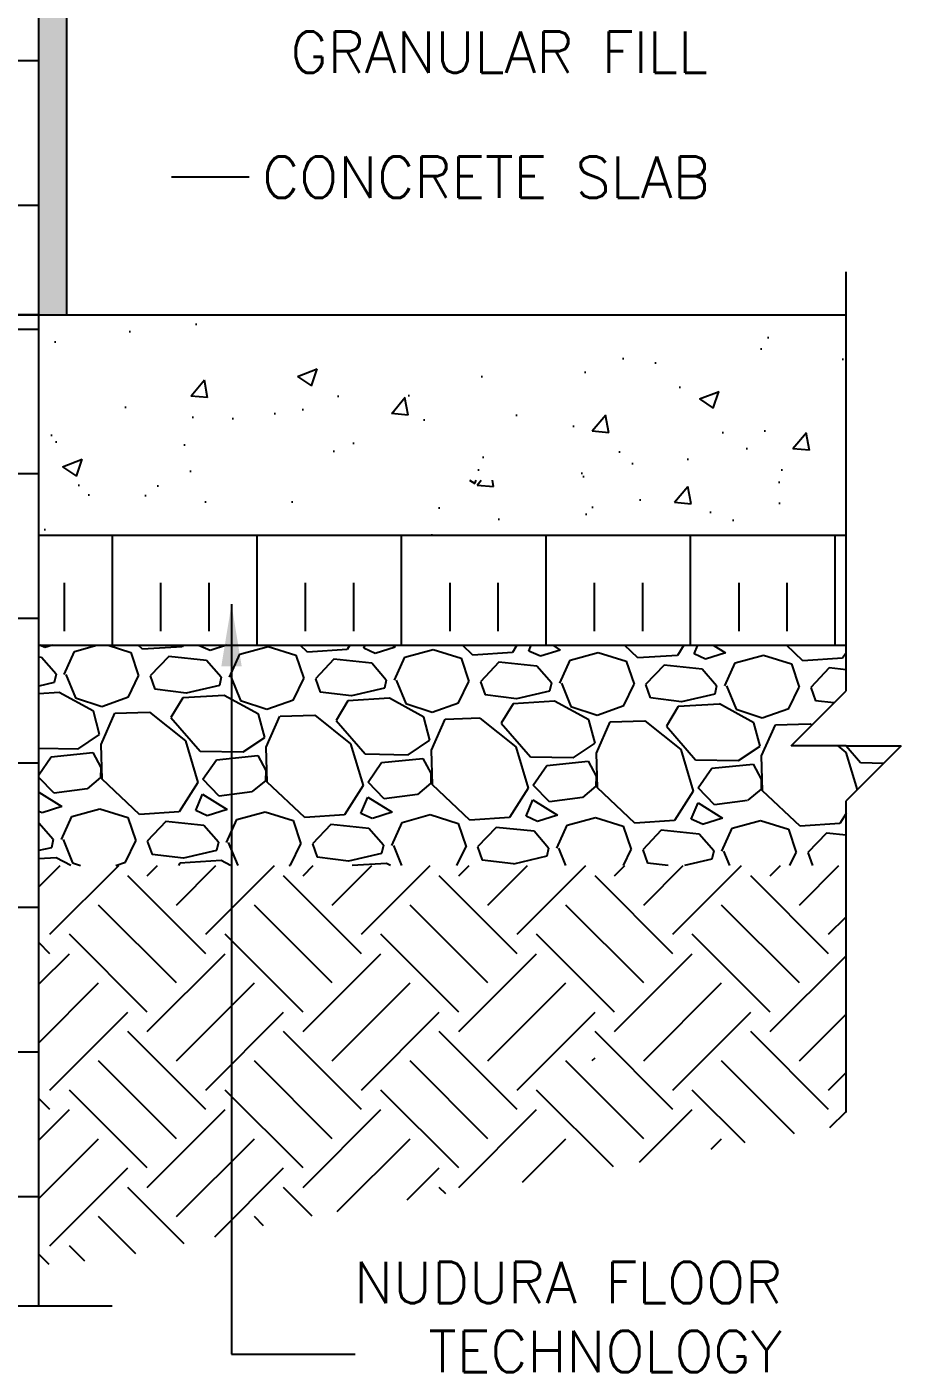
# Model space of a CAD drawing. Header units: inches. Extents: x 246.6 to 295.2, y 123.2 to 216.6.
# Drawn here: x 279.34 to 295.22, y 160.36 to 184.79 of the extents above; entities that cross this region are included whole.
import ezdxf
from ezdxf.enums import TextEntityAlignment as Align

# ---------------------------------------------------------------- set-up
doc = ezdxf.new("R2010")
doc.units = ezdxf.units.IN
doc.header["$LTSCALE"] = 0.5
doc.header["$MEASUREMENT"] = 0
doc.linetypes.add('DASHEDX2', pattern=[1.5, 1, -0.5])
for name, color, linetype in [('HATCH', 12, 'Continuous'), ('line25', 2, 'Continuous'), ('LINE50', 5, 'Continuous'), ('LINE9', 9, 'Continuous'), ('TEXT', 4, 'Continuous')]:
    doc.layers.add(name, color=color, linetype=linetype)
doc.styles.add('DIM', font='romans.shx', dxfattribs={"width": 0.7})
doc.styles.add('ROMANS', font='romans.shx', dxfattribs={"height": 1.125})
doc.dimstyles.new('ext_12', dxfattribs={"dimscale": 12, "dimtxt": 0.09375, "dimasz": 0.09375, "dimexe": 0.09375, "dimexo": 0.0625, "dimgap": 0.0625, "dimtad": 1, "dimdec": 1, "dimzin": 3, "dimdsep": 46, "dimlunit": 4, "dimtxsty": 'DIM', "dimcen": 0.09, "dimdle": 0.09375, "dimclrt": 4, "dimadec": 0, "dimazin": 0, "dimtfac": 1, "dimtdec": 1, "dimtmove": 2, "dimatfit": 3, "dimfxl": 0, "dimfrac": 2, "dimtolj": 1, "dimtzin": 0, "dimarcsym": 0})
pattern_1 = [(50, (304.5205, 141.6733), (3.5863, -0.31376), [0.375, -4.125]), (355, (304.5205, 141.6733), (-0.69376, 3.76096), [0.3, -3.3]), (100.451, (304.8194, 141.647), (2.89255, 3.4472), [0.3187, -3.5057]), (46.184, (304.5205, 142.6733), (5.3362, -0.8276), [0.5625, -6.1875]), (96.636, (304.965, 142.6043), (4.6733, 4.8706), [0.47805, -5.25856]), (351.184, (304.5205, 142.6733), (4.6733, 4.8706), [0.45, -4.95]), (21, (305.0205, 142.4233), (2.98454, -2.0131), [0.375, -4.125]), (326, (305.0205, 142.4233), (1.21658, 3.62575), [0.3, -3.3]), (71.451, (305.2692, 142.2555), (4.2011, 1.61265), [0.3187, -3.5057]), (37.5, (304.5205, 141.6733), (0.0608, 1.66447), [0, -3.26, 0, -3.35, 0, -3.3125]), (7.5, (304.5205, 141.6733), (1.31535, 1.97206), [0, -1.91, 0, -3.185, 0, -1.2625]), (327.5, (303.4055, 141.6733), (2.669112, -0.112774), [0, -1.25, 0, -3.9, 0, -5.175]), (317.5, (302.9055, 141.6733), (2.91593, 0.50052), [0, -1.625, 0, -2.59, 0, -3.675])]

msp = doc.modelspace()

# ---------------------------------------------------------------- hatches: boundary and pattern name
h = msp.add_hatch()
h.set_pattern_fill('AR-CONC', color=12, scale=0.02, style=0)
h.set_pattern_definition([(50, (-960.0803, 72.4904), (3.6436934, -0.318782), [0.381, -4.191]), (355, (-960.0803, 72.4904), (-0.704857, 3.821133), [0.3048, -3.3528]), (100.451, (-959.7767, 72.464), (2.93885, 3.502334), [0.3238, -3.5618]), (46.1842, (-960.0803, 73.5064), (5.421581, -0.840847), [0.5715, -6.2865]), (96.6356, (-959.6285, 73.4363), (4.748085, 4.948511), [0.4857, -5.3427]), (351.184, (-960.0803, 73.5064), (4.748092, 4.948502), [0.4572, -5.0292]), (21, (-959.5723, 73.2524), (3.0322976, -2.0453104), [0.381, -4.191]), (326, (-959.5723, 73.2524), (1.236041, 3.683759), [0.3048, -3.3528]), (71.4514, (-959.3196, 73.082), (4.26833, 1.638457), [0.3238, -3.5618]), (37.5, (-960.0803, 72.4904), (0.061772, 1.6911008), [0, -3.31216, 0, -3.4036, 0, -3.3655]), (7.5, (-960.0803, 72.4904), (1.3363933, 2.0036115), [0, -1.94056, 0, -3.23596, 0, -1.2827]), (327.5, (-961.2132, 72.4904), (2.7118119, -0.1145749), [0, -1.27, 0, -3.9624, 0, -5.2578]), (317.5, (-961.7212, 72.4904), (2.9625836, 0.50853), [0, -1.651, 0, -2.63144, 0, -3.7338])])
h.paths.add_polyline_path([(294.222, 179.556), (280.895, 179.556), (280.895, 176.814), (280.895, 176.556), (294.222, 176.556)])
h.paths.add_polyline_path([(280.895, 179.556), (279.561, 179.556), (279.561, 176.556), (280.895, 176.556), (280.895, 176.814)])
h = msp.add_hatch()
h.set_pattern_fill('AR-CONC', color=12, scale=0.5, style=0)
h.set_pattern_definition(pattern_1)
h.paths.add_polyline_path([(280.69, 176.556), (279.561, 176.556), (279.561, 175.556), (280.69, 175.556)])
h = msp.add_hatch()
h.set_pattern_fill('AR-CONC', color=12, scale=0.5, style=0)
h.set_pattern_definition(pattern_1)
h.paths.add_polyline_path([(294.222, 175.556), (294.222, 176.556), (280.69, 176.556), (280.69, 175.556)])
at = {"layer": 'HATCH'}
h = msp.add_hatch(dxfattribs=at)
h.set_pattern_fill('AR-SAND', color=256, scale=0.25, style=0)
h.set_pattern_definition([(37.5, (304.52053, 141.6733), (-0.0157483, 0.481706), [0, -0.38, 0, -0.425, 0, -0.40625]), (7.5, (304.52053, 141.6733), (0.442444, 0.7055365), [0, -0.205, 0, -0.3425, 0, -0.13125]), (327.5, (304.21303, 141.6733), (0.7785355, 0.0014148), [0, -0.125, 0, -0.45, 0, -0.5875]), (317.5, (304.21303, 141.6733), (0.7515317, 0.219419), [0, -0.0625, 0, -0.295, 0, -0.3375])])
h.paths.add_polyline_path([(280.061, 215.556), (279.561, 215.556), (279.561, 197.556), (279.561, 179.556), (280.061, 179.556)])
h = msp.add_hatch(dxfattribs=at)
h.set_pattern_fill('INSUL', color=256, scale=7, style=0)
h.set_pattern_definition([(180, (3203.0977, -217.4539), (0, 2.625), []), (180, (3203.0977, -216.5789), (0, 2.625), [0.875, -0.875]), (180, (3203.0977, -215.7039), (0, 2.625), [0.875, -0.875])])
h.paths.add_polyline_path([(279.561, 179.556), (279.124, 179.556), (279.124, 180.056), (277.624, 180.056), (277.624, 179.556), (276.936, 179.556), (276.936, 197.556), (277.624, 197.556), (277.624, 198.056), (279.124, 198.056), (279.124, 197.556), (279.561, 197.556)])
h = msp.add_hatch(dxfattribs=at)
h.set_pattern_fill('INSUL', color=256, scale=7, style=0)
h.set_pattern_definition([(180, (3203.0977, -235.4539), (0, 2.625), []), (180, (3203.0977, -234.5789), (0, 2.625), [0.875, -0.875]), (180, (3203.0977, -233.7039), (0, 2.625), [0.875, -0.875])])
h.paths.add_polyline_path([(279.561, 161.556), (279.124, 161.556), (279.124, 162.056), (277.624, 162.056), (277.624, 161.556), (276.936, 161.556), (276.936, 179.556), (277.624, 179.556), (277.624, 180.056), (279.124, 180.056), (279.124, 179.556), (279.561, 179.556)])
h = msp.add_hatch(dxfattribs=at)
h.set_pattern_fill('INSUL', color=256, scale=7, angle=90, style=0)
h.set_pattern_definition([(270, (304.5205, 204.438), (-2.625, -2e-16), []), (270, (303.6455, 204.438), (-2.625, -2e-16), [0.875, -0.875]), (270, (302.7705, 204.438), (-2.625, -2e-16), [0.875, -0.875])])
h.paths.add_polyline_path([(294.222, 175.556), (294.222, 173.556), (279.561, 173.556), (279.561, 175.556)])

# ---------------------------------------------------------------- linework, layer by layer
for p, q in [((279.671, 173.514), (279.577, 173.556)), ((279.805, 173.556), (279.671, 173.513)), ((280.022, 173.027), (280.21, 173.444)), ((280.21, 173.444), (280.615, 173.556)), ((280.817, 173.556), (281.23, 173.426)), ((281.441, 173.483), (281.363, 173.556)), ((282.161, 173.53), (281.441, 173.483)), ((282.178, 173.556), (282.162, 173.53)), ((282.462, 173.555), (282.462, 173.556)), ((282.67, 173.461), (282.462, 173.555)), ((282.971, 173.556), (282.67, 173.461)), ((283.209, 173.392), (283.722, 173.533)), ((283.722, 173.533), (284.229, 173.374)), ((284.44, 173.43), (284.307, 173.556)), ((285.161, 173.478), (284.44, 173.43)), ((285.211, 173.556), (285.161, 173.478)), ((285.461, 173.502), (285.484, 173.556)), ((285.67, 173.409), (285.461, 173.502)), ((286.032, 173.522), (285.67, 173.409)), ((285.979, 173.556), (286.032, 173.522)), ((286.209, 173.339), (286.721, 173.481)), ((286.721, 173.481), (287.229, 173.322)), ((287.44, 173.378), (287.252, 173.556)), ((288.244, 173.556), (288.161, 173.425)), ((288.461, 173.45), (288.505, 173.556)), ((288.669, 173.356), (288.461, 173.45)), ((289.031, 173.47), (288.669, 173.356)), ((288.894, 173.556), (289.031, 173.47)), ((290.439, 173.326), (290.196, 173.556)), ((291.277, 173.556), (291.16, 173.373)), ((291.46, 173.398), (291.527, 173.556)), ((291.81, 173.556), (292.031, 173.418)), ((293.439, 173.273), (293.14, 173.556)), ((279.608, 173.335), (279.561, 173.339)), ((279.872, 173.03), (279.608, 173.335)), ((281.229, 173.426), (281.372, 173.004)), ((281.918, 173.354), (281.582, 173)), ((282.607, 173.282), (281.918, 173.354)), ((282.872, 172.978), (282.607, 173.282)), ((283.022, 172.975), (283.209, 173.392)), ((284.229, 173.374), (284.372, 172.951)), ((284.918, 173.301), (284.582, 172.947)), ((285.607, 173.23), (284.918, 173.302)), ((285.871, 172.925), (285.607, 173.23)), ((286.021, 172.923), (286.209, 173.339)), ((287.228, 173.321), (287.371, 172.899)), ((288.161, 173.425), (287.44, 173.378)), ((287.917, 173.249), (287.581, 172.895)), ((288.606, 173.177), (287.917, 173.249)), ((289.021, 172.87), (289.208, 173.287)), ((289.208, 173.287), (289.721, 173.428)), ((289.721, 173.428), (290.228, 173.269)), ((290.228, 173.269), (290.371, 172.847)), ((291.16, 173.373), (290.439, 173.326)), ((290.917, 173.197), (290.581, 172.842)), ((291.606, 173.125), (290.917, 173.197)), ((291.669, 173.304), (291.461, 173.398)), ((292.031, 173.418), (291.669, 173.304)), ((292.02, 172.818), (292.208, 173.235)), ((292.208, 173.235), (292.72, 173.376)), ((292.72, 173.376), (293.228, 173.217)), ((293.228, 173.217), (293.37, 172.794)), ((294.16, 173.321), (293.439, 173.273)), ((294.222, 173.418), (294.16, 173.32)), ((279.872, 173.03), (279.84, 172.881)), ((280.052, 173.027), (280.225, 172.604)), ((281.185, 172.617), (281.372, 173.004)), ((281.582, 173), (281.668, 172.759)), ((282.872, 172.978), (282.839, 172.828)), ((283.052, 172.974), (283.224, 172.551)), ((284.185, 172.565), (284.372, 172.951)), ((284.582, 172.948), (284.667, 172.706)), ((288.871, 172.873), (288.606, 173.177)), ((291.87, 172.82), (291.606, 173.125)), ((293.916, 173.144), (293.58, 172.79)), ((294.222, 173.113), (293.916, 173.145)), ((279.84, 172.88), (279.561, 172.816)), ((279.927, 172.699), (279.561, 172.676)), ((280.551, 172.358), (279.927, 172.699)), ((282.237, 172.689), (281.668, 172.759)), ((282.839, 172.828), (282.237, 172.689)), ((285.236, 172.636), (284.668, 172.706)), ((285.839, 172.776), (285.236, 172.636)), ((285.871, 172.925), (285.839, 172.776)), ((286.051, 172.922), (286.224, 172.499)), ((287.184, 172.512), (287.371, 172.899)), ((287.581, 172.895), (287.667, 172.654)), ((288.838, 172.723), (288.236, 172.584)), ((288.871, 172.873), (288.838, 172.724)), ((289.051, 172.87), (289.224, 172.447)), ((290.184, 172.46), (290.371, 172.847)), ((290.581, 172.843), (290.666, 172.601)), ((291.871, 172.821), (291.838, 172.671)), ((292.05, 172.817), (292.223, 172.394)), ((293.184, 172.408), (293.37, 172.794)), ((293.58, 172.791), (293.666, 172.549)), ((280.225, 172.604), (280.702, 172.445)), ((280.702, 172.445), (281.185, 172.617)), ((282.175, 172.6), (281.959, 172.243)), ((282.926, 172.646), (282.175, 172.599)), ((283.55, 172.306), (282.926, 172.647)), ((283.225, 172.551), (283.702, 172.393)), ((283.702, 172.393), (284.185, 172.565)), ((285.175, 172.547), (284.959, 172.191)), ((285.926, 172.594), (285.175, 172.547)), ((286.55, 172.253), (285.926, 172.594)), ((286.224, 172.499), (286.701, 172.341)), ((286.701, 172.341), (287.184, 172.512)), ((288.236, 172.584), (287.667, 172.654)), ((288.175, 172.495), (287.958, 172.139)), ((288.925, 172.542), (288.174, 172.495)), ((289.549, 172.201), (288.925, 172.542)), ((289.701, 172.288), (290.184, 172.46)), ((291.235, 172.532), (290.667, 172.602)), ((291.925, 172.489), (291.174, 172.442)), ((291.838, 172.671), (291.235, 172.531)), ((292.549, 172.149), (291.925, 172.49)), ((294.001, 172.508), (293.666, 172.549)), ((280.663, 171.936), (280.551, 172.358)), ((280.69, 171.755), (280.94, 172.321)), ((280.94, 172.321), (281.571, 172.34)), ((281.571, 172.34), (282.222, 171.819)), ((281.959, 172.243), (282.488, 171.634)), ((283.663, 171.884), (283.55, 172.306)), ((283.69, 171.703), (283.939, 172.268)), ((283.94, 172.269), (284.57, 172.288)), ((284.57, 172.288), (285.221, 171.766)), ((286.663, 171.831), (286.55, 172.253)), ((286.689, 171.65), (286.939, 172.216)), ((286.939, 172.217), (287.57, 172.236)), ((287.57, 172.235), (288.221, 171.714)), ((289.224, 172.447), (289.701, 172.288)), ((291.174, 172.443), (290.958, 172.086)), ((292.223, 172.394), (292.7, 172.236)), ((292.7, 172.236), (293.183, 172.408)), ((284.958, 172.191), (285.488, 171.582)), ((287.958, 172.139), (288.487, 171.529)), ((289.662, 171.779), (289.549, 172.201)), ((289.689, 171.598), (289.938, 172.164)), ((289.939, 172.164), (290.569, 172.183)), ((290.569, 172.183), (291.22, 171.662)), ((290.958, 172.086), (291.487, 171.477)), ((292.662, 171.727), (292.549, 172.149)), ((292.688, 171.546), (292.938, 172.111)), ((292.938, 172.112), (293.569, 172.131)), ((293.569, 172.131), (293.599, 172.107)), ((280.269, 171.672), (280.663, 171.936)), ((280.709, 171.125), (280.69, 171.755)), ((282.222, 171.819), (282.448, 171.065)), ((283.268, 171.62), (283.663, 171.883)), ((285.221, 171.766), (285.448, 171.012)), ((286.268, 171.568), (286.662, 171.831)), ((289.267, 171.515), (289.662, 171.779)), ((292.267, 171.463), (292.661, 171.726)), ((294.07, 171.729), (294.22, 171.609)), ((294.222, 171.729), (294.487, 171.425)), ((279.561, 171.685), (280.269, 171.673)), ((279.561, 171.206), (279.786, 171.531)), ((279.786, 171.531), (280.538, 171.608)), ((280.538, 171.608), (280.683, 171.335)), ((282.488, 171.634), (283.268, 171.62)), ((282.539, 171.123), (282.786, 171.479)), ((282.786, 171.479), (283.537, 171.556)), ((283.537, 171.556), (283.683, 171.283)), ((283.709, 171.073), (283.69, 171.703)), ((285.488, 171.582), (286.268, 171.568)), ((285.785, 171.427), (286.537, 171.503)), ((286.537, 171.503), (286.682, 171.231)), ((286.708, 171.02), (286.689, 171.651)), ((288.221, 171.714), (288.448, 170.96)), ((288.487, 171.529), (289.267, 171.516)), ((289.708, 170.968), (289.689, 171.598)), ((291.22, 171.662), (291.447, 170.908)), ((292.707, 170.915), (292.688, 171.546)), ((294.22, 171.609), (294.424, 170.931)), ((280.683, 171.336), (280.68, 171.156)), ((283.682, 171.283), (283.679, 171.103)), ((285.539, 171.071), (285.785, 171.426)), ((288.539, 171.018), (288.785, 171.374)), ((288.785, 171.374), (289.536, 171.451)), ((289.536, 171.451), (289.682, 171.178)), ((291.487, 171.477), (292.267, 171.463)), ((291.538, 170.966), (291.784, 171.322)), ((291.784, 171.322), (292.536, 171.399)), ((292.536, 171.399), (292.681, 171.126)), ((294.487, 171.425), (294.91, 171.417)), ((279.835, 170.87), (279.561, 171.153)), ((280.68, 171.156), (280.436, 170.95)), ((281.388, 170.483), (280.709, 171.125)), ((282.449, 171.065), (282.109, 170.53)), ((282.834, 170.818), (282.539, 171.123)), ((283.68, 171.103), (283.436, 170.898)), ((284.388, 170.431), (283.709, 171.073)), ((285.448, 171.012), (285.109, 170.478)), ((285.834, 170.766), (285.539, 171.071)), ((286.679, 171.051), (286.436, 170.845)), ((286.682, 171.231), (286.679, 171.051)), ((287.387, 170.378), (286.708, 171.02)), ((288.833, 170.713), (288.539, 171.018)), ((289.679, 170.999), (289.435, 170.793)), ((289.682, 171.178), (289.678, 170.998)), ((292.681, 171.126), (292.678, 170.946)), ((279.561, 170.889), (279.98, 170.628)), ((280.436, 170.95), (279.835, 170.87)), ((282.41, 170.555), (282.535, 170.853)), ((282.535, 170.853), (282.98, 170.575)), ((283.436, 170.897), (282.834, 170.818)), ((285.409, 170.503), (285.534, 170.801)), ((285.534, 170.801), (285.98, 170.523)), ((286.435, 170.845), (285.834, 170.765)), ((288.448, 170.96), (288.109, 170.426)), ((288.409, 170.451), (288.534, 170.748)), ((288.534, 170.748), (288.979, 170.471)), ((289.435, 170.793), (288.833, 170.713)), ((290.387, 170.326), (289.708, 170.968)), ((291.447, 170.907), (291.108, 170.373)), ((291.833, 170.661), (291.538, 170.966)), ((292.678, 170.946), (292.435, 170.741)), ((293.386, 170.274), (292.707, 170.916)), ((279.618, 170.514), (279.561, 170.54)), ((279.98, 170.628), (279.618, 170.514)), ((280.157, 170.445), (280.67, 170.586)), ((280.67, 170.586), (281.177, 170.427)), ((282.109, 170.531), (281.388, 170.483)), ((282.618, 170.462), (282.41, 170.555)), ((282.98, 170.575), (282.618, 170.462)), ((283.157, 170.392), (283.669, 170.533)), ((283.669, 170.533), (284.177, 170.374)), ((285.617, 170.409), (285.409, 170.503)), ((285.98, 170.523), (285.618, 170.409)), ((291.408, 170.398), (291.533, 170.696)), ((291.533, 170.696), (291.979, 170.418)), ((292.434, 170.74), (291.833, 170.661)), ((294.222, 170.501), (294.108, 170.321)), ((279.82, 170.03), (279.561, 170.328)), ((279.97, 170.028), (280.157, 170.445)), ((281.177, 170.427), (281.32, 170.004)), ((281.866, 170.354), (281.53, 170)), ((282.555, 170.283), (281.866, 170.355)), ((282.82, 169.978), (282.555, 170.283)), ((282.969, 169.975), (283.157, 170.392)), ((284.177, 170.374), (284.319, 169.952)), ((285.109, 170.478), (284.388, 170.431)), ((284.865, 170.302), (284.529, 169.948)), ((285.554, 170.23), (284.865, 170.302)), ((285.969, 169.923), (286.156, 170.34)), ((286.156, 170.34), (286.669, 170.481)), ((286.669, 170.481), (287.176, 170.322)), ((287.176, 170.322), (287.319, 169.899)), ((288.108, 170.426), (287.387, 170.378)), ((288.617, 170.357), (288.409, 170.451)), ((288.979, 170.471), (288.617, 170.357)), ((288.968, 169.871), (289.156, 170.287)), ((289.156, 170.288), (289.668, 170.429)), ((289.669, 170.429), (290.176, 170.27)), ((290.176, 170.27), (290.318, 169.847)), ((291.108, 170.374), (290.387, 170.326)), ((291.617, 170.305), (291.408, 170.398)), ((291.979, 170.418), (291.617, 170.304)), ((292.155, 170.235), (292.668, 170.376)), ((292.668, 170.376), (293.175, 170.217)), ((294.107, 170.321), (293.386, 170.274)), ((279.82, 170.03), (279.787, 169.881)), ((280, 170.027), (280.173, 169.604)), ((285.819, 169.926), (285.554, 170.23)), ((287.865, 170.249), (287.529, 169.895)), ((288.554, 170.178), (287.865, 170.25)), ((288.819, 169.873), (288.554, 170.178)), ((290.865, 170.197), (290.528, 169.843)), ((291.553, 170.126), (290.865, 170.198)), ((291.818, 169.821), (291.553, 170.126)), ((291.968, 169.818), (292.155, 170.235)), ((293.175, 170.217), (293.318, 169.795)), ((293.864, 170.145), (293.528, 169.791)), ((294.222, 170.108), (293.864, 170.145)), ((279.787, 169.881), (279.561, 169.828)), ((281.133, 169.617), (281.32, 170.004)), ((281.53, 170), (281.616, 169.759)), ((282.787, 169.828), (282.184, 169.689)), ((282.82, 169.978), (282.787, 169.829)), ((282.999, 169.975), (283.171, 169.556)), ((284.133, 169.565), (284.319, 169.952)), ((284.529, 169.948), (284.615, 169.707)), ((285.786, 169.776), (285.184, 169.637)), ((285.819, 169.926), (285.786, 169.776)), ((285.999, 169.923), (286.149, 169.556)), ((287.153, 169.556), (287.319, 169.9)), ((287.529, 169.896), (287.615, 169.654)), ((288.819, 169.873), (288.786, 169.724)), ((288.999, 169.87), (289.127, 169.556)), ((290.178, 169.556), (290.318, 169.847)), ((290.528, 169.843), (290.614, 169.602)), ((291.818, 169.821), (291.786, 169.672)), ((291.998, 169.818), (292.105, 169.556)), ((293.202, 169.556), (293.318, 169.795)), ((293.528, 169.791), (293.611, 169.556)), ((279.874, 169.699), (279.561, 169.68)), ((279.561, 169.168), (279.949, 169.556)), ((279.762, 168.308), (281.01, 169.556)), ((280.138, 169.556), (279.874, 169.699)), ((280.173, 169.604), (280.319, 169.556)), ((280.959, 169.556), (281.133, 169.617)), ((281.53, 169.369), (281.717, 169.556)), ((282.185, 169.689), (281.616, 169.759)), ((282.06, 168.839), (282.777, 169.556)), ((282.123, 169.6), (282.096, 169.556)), ((282.874, 169.647), (282.123, 169.6)), ((282.591, 168.308), (283.838, 169.556)), ((283.041, 169.556), (282.874, 169.647)), ((284.106, 169.556), (284.132, 169.565)), ((284.358, 169.369), (284.545, 169.556)), ((285.184, 169.637), (284.615, 169.707)), ((284.889, 168.839), (285.606, 169.556)), ((285.873, 169.594), (285.253, 169.556)), ((285.419, 168.308), (286.666, 169.556)), ((285.945, 169.556), (285.873, 169.595)), ((287.187, 169.369), (287.374, 169.556)), ((288.184, 169.585), (287.615, 169.654)), ((287.717, 168.839), (288.434, 169.556)), ((288.786, 169.724), (288.183, 169.584)), ((288.247, 168.308), (289.495, 169.556)), ((290.015, 169.369), (290.202, 169.556)), ((290.546, 168.839), (291.263, 169.556)), ((290.992, 169.556), (290.614, 169.602)), ((291.076, 168.308), (292.323, 169.556)), ((291.786, 169.671), (291.286, 169.556)), ((292.844, 169.369), (293.03, 169.556)), ((293.374, 168.839), (294.091, 169.556)), ((282.591, 167.955), (281.176, 169.369)), ((285.419, 167.955), (284.005, 169.369)), ((288.247, 167.955), (286.833, 169.369)), ((291.076, 167.955), (289.662, 169.369)), ((293.904, 167.955), (292.49, 169.369)), ((282.06, 167.424), (280.646, 168.839)), ((284.889, 167.424), (283.474, 168.839)), ((287.717, 167.424), (286.303, 168.839)), ((290.546, 167.424), (289.131, 168.839)), ((293.374, 167.424), (291.96, 168.839)), ((293.904, 168.308), (294.222, 168.626)), ((281.53, 166.894), (280.116, 168.308)), ((284.358, 166.894), (282.944, 168.308)), ((287.187, 166.894), (285.773, 168.308)), ((290.015, 166.894), (288.601, 168.308)), ((292.844, 166.894), (291.429, 168.308)), ((279.762, 167.955), (279.561, 168.156)), ((279.561, 167.4), (280.116, 167.955)), ((281.53, 166.54), (282.944, 167.955)), ((284.358, 166.54), (285.773, 167.955)), ((287.187, 166.54), (288.601, 167.955)), ((290.015, 166.54), (291.429, 167.955)), ((292.844, 166.54), (294.222, 167.919)), ((279.561, 166.339), (280.646, 167.424)), ((282.06, 166.01), (283.474, 167.424)), ((284.889, 166.01), (286.303, 167.424)), ((287.717, 166.01), (289.131, 167.424)), ((290.546, 166.01), (291.96, 167.424)), ((279.762, 165.48), (281.176, 166.894)), ((282.591, 165.48), (284.005, 166.894)), ((285.419, 165.48), (286.833, 166.894)), ((288.247, 165.48), (289.662, 166.894)), ((291.076, 165.48), (292.49, 166.894)), ((293.374, 166.01), (294.222, 166.858)), ((282.591, 165.126), (281.176, 166.54)), ((285.419, 165.126), (284.005, 166.54)), ((288.247, 165.126), (286.833, 166.54)), ((291.076, 165.126), (289.662, 166.54)), ((293.904, 165.126), (292.49, 166.54)), ((282.06, 164.596), (280.646, 166.01)), ((284.889, 164.596), (283.474, 166.01)), ((287.717, 164.596), (286.303, 166.01)), ((290.546, 164.596), (289.131, 166.01)), ((289.611, 166.015), (289.662, 166.066)), ((293.288, 164.682), (291.96, 166.01)), ((293.904, 165.48), (294.222, 165.797)), ((281.53, 164.066), (280.116, 165.48)), ((284.358, 164.066), (282.944, 165.48)), ((287.187, 164.066), (285.773, 165.48)), ((289.998, 164.083), (288.601, 165.48)), ((292.39, 164.519), (291.429, 165.48)), ((279.762, 165.126), (279.561, 165.327)), ((279.561, 164.572), (280.116, 165.126)), ((281.53, 163.712), (282.944, 165.126)), ((284.358, 163.712), (285.773, 165.126)), ((287.187, 163.712), (288.601, 165.126)), ((290.471, 164.168), (291.429, 165.126)), ((293.929, 164.797), (294.222, 165.09)), ((279.561, 163.511), (280.646, 164.596)), ((282.06, 163.182), (283.474, 164.596)), ((284.979, 163.272), (286.303, 164.596)), ((288.343, 163.808), (289.131, 164.596)), ((291.77, 164.406), (291.96, 164.596)), ((279.762, 162.651), (281.176, 164.066)), ((282.754, 162.815), (284.005, 164.066)), ((286.251, 163.484), (286.833, 164.066)), ((282.201, 162.687), (281.176, 163.712)), ((284.527, 163.19), (284.005, 163.712)), ((286.952, 163.593), (286.833, 163.712)), ((281.32, 162.508), (280.646, 163.182)), ((283.641, 163.015), (283.474, 163.182)), ((279.749, 162.311), (279.561, 162.499)), ((280.395, 162.372), (280.116, 162.651))]:
    msp.add_line(p, q, dxfattribs=at)
at = {"layer": 'line25'}
for p, q in [((279.561, 175.556), (294.222, 175.556)), ((279.561, 173.556), (294.222, 173.556))]:
    msp.add_line(p, q, dxfattribs=at)
at = {"layer": 'LINE50'}
for p, q in [((279.561, 179.556), (279.561, 197.556)), ((279.561, 161.556), (279.561, 179.556)), ((279.561, 179.556), (294.222, 179.556))]:
    msp.add_line(p, q, dxfattribs=at)
for points in [[(279.561, 179.556), (279.124, 179.556), (279.124, 180.056), (277.624, 180.056), (277.624, 179.556), (276.936, 179.556)], [(276.936, 179.556), (277.624, 179.556), (277.624, 180.056), (279.124, 180.056), (279.124, 179.556), (279.561, 179.556)]]:
    msp.add_lwpolyline(points, dxfattribs=at)
at = {"layer": 'LINE9'}
for p, q in [((280.061, 215.556), (280.061, 179.556)), ((294.222, 172.729), (294.222, 180.339)), ((293.222, 171.729), (294.222, 172.729)), ((294.222, 171.729), (293.222, 171.729)), ((294.222, 171.729), (295.222, 171.729)), ((295.222, 171.729), (294.222, 170.729)), ((294.222, 165.07), (294.222, 170.729)), ((280.893, 161.556), (272.936, 161.556))]:
    msp.add_line(p, q, dxfattribs=at)
at = {"layer": 'TEXT'}
msp.add_line((283.378, 182.056), (281.968, 182.056), dxfattribs=at)
for points in [[(280.69, 172.755, 0, 0.36, 0), (280.69, 173.835, 0, 0, 0), (280.69, 184.328, 0, 0, 0), (284.005, 184.328, 0, 0, 0)], [(281.968, 179.315, 0, 0.36, 0), (281.968, 180.395, 0, 0, 0), (281.968, 182.056, 0, 0, 0)]]:
    msp.add_lwpolyline(points, format="xyseb", dxfattribs=at)

# ---------------------------------------------------------------- texts
at = {"layer": 'TEXT', "style": 'ROMANS'}
for s, p in [(' GRANULAR FILL', (283.615, 184.328)), (' CONCRETE SLAB', (283.102, 182.056))]:
    msp.add_text(s, height=0.75, dxfattribs=at).set_placement(p, align=Align.MIDDLE_LEFT)
at = {"layer": 'TEXT', "linetype": 'DASHEDX2', "insert": (293.065, 161.358), "char_height": 0.75, "width": 10.16974, "attachment_point": 6, "style": 'ROMANS'}
msp.add_mtext('NUDURA FLOOR TECHNOLOGY', dxfattribs=at)

# ---------------------------------------------------------------- leaders
at = {"layer": 'TEXT'}
msp.add_leader([(283.059, 174.3), (283.059, 160.683), (285.305, 160.683)], dimstyle='ext_12', override={"dimgap": 0.0625, "dimtad": 0}, dxfattribs=at)

doc.saveas('drawing.dxf')
